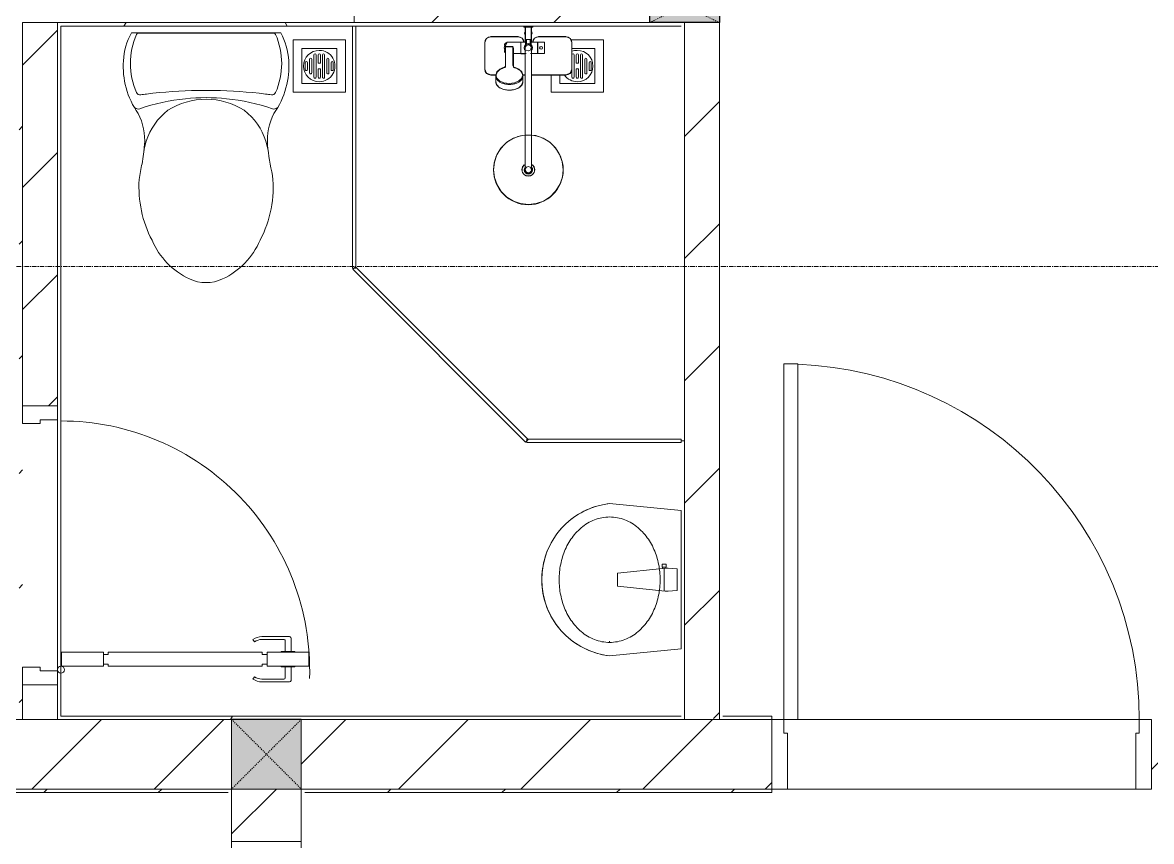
# Model space of a CAD drawing. Header units: millimetres. Extents: x 5121 to 246734, y -48180 to 129206.
# Drawn here: x 55853 to 59093, y 35387 to 37737 of the extents above; entities that cross this region are included whole.
import ezdxf

# ---------------------------------------------------------------- set-up
doc = ezdxf.new("R2010")
doc.units = ezdxf.units.MM
doc.linetypes.add('Dash', pattern=[6, 3, -3])
doc.linetypes.add('Grid Line', pattern=[22.225, 12.7, -3.175, 3.175, -3.175])
for name, color, linetype, lineweight in [('0-1', 7, 'Continuous', 5), ('A-DETL-GENF', 92, 'Continuous', 9), ('A-DETL-GENF-1', 50, 'Continuous', 9), ('A-DOOR', 31, 'Continuous', 9), ('A-DOOR-1', 253, 'Continuous', 9), ('A-DOOR-2', 50, 'Continuous', 9), ('A-DOOR-FRAM', 31, 'Continuous', 9), ('A-FLOR-1', 50, 'Continuous', 9), ('A-GLAZ-CURT-1', 253, 'Continuous', 9), ('A-GLAZ-CURT-2', 50, 'Continuous', 9), ('A-WALL', 113, 'Continuous', 9), ('A-WALL-1', 250, 'Continuous', 18), ('A-WALL-PATT-1', 9, 'Continuous', 9), ('A-WALL-PATT-2', 50, 'Continuous', 9), ('A-WALL-PATT-3', 111, 'Continuous', 9), ('M-EQPM-1', 253, 'Continuous', 9), ('P-SANR-FIXT', 6, 'Continuous', 9), ('P-SANR-FIXT-1', 253, 'Continuous', 9), ('P-SANR-FIXT-2', 221, 'Continuous', 9), ('S-COLS', 52, 'Continuous', 9), ('S-COLS-1', 7, 'Continuous', 5), ('S-COLS-2', 10, 'Continuous', 25), ('S-COLS-3', 50, 'Continuous', 9), ('S-COLS-4', 253, 'Continuous', 9), ('S-COLS-5', 52, 'Continuous', 25), ('S-COLS-6', 52, 'Dash', 9), ('S-COLS-HDLN', 52, 'Dash', 9), ('S-COLS-HDLN-1', 50, 'Dash', 9), ('S-GRID-1', 1, 'Grid Line', 9)]:
    doc.layers.add(name, color=color, linetype=linetype, lineweight=lineweight)
pattern_1 = [(45, (0, 0), (-175.3625, 175.3625), [])]
pattern_2 = [(45, (0, 0), (-164.4023, 164.4023), [])]
pattern_3 = [(0, (0, 0), (1259.84, 314.96), [103.937, -840.943, 103.937, -840.943, -5039.36]), (0, (0, 0), (1259.84, 314.96), [-1889.76, 103.937, -1785.823, 103.937, -840.943, -2204.72]), (0, (0, 0), (1259.84, 314.96), [-4724.4, 103.937, -525.983, 103.937, -1470.863]), (120, (472.44, 157.48), (-902.6834, 933.5734), [103.937, -840.943, 103.937, -5880.303]), (120, (472.44, 157.48), (-902.6834, 933.5734), [-1048.817, -840.943, 103.937, -1785.823, -3149.6]), (120, (472.44, 157.48), (-902.6834, 933.5734), [-3779.52, 103.937, -840.943, 103.937, -2100.783]), (120, (472.44, 157.48), (-902.6834, 933.5734), [-4828.337, -525.983, 103.937, -1470.863]), (240, (629.92, 787.4), (-357.1566, -1248.5334), [103.937, -840.943, 103.937, -5880.303]), (240, (629.92, 787.4), (-357.1566, -1248.5334), [-1048.817, -840.943, 103.937, -1785.823, -3149.6]), (240, (629.92, 787.4), (-357.1566, -1248.5334), [-3779.52, 103.937, -840.943, 103.937, -2100.783]), (240, (629.92, 787.4), (-357.1566, -1248.5334), [-4828.337, -525.983, 103.937, -1470.863])]

# ---------------------------------------------------------------- blocks, each defined once
blk = doc.blocks.new('TOILET - TOILET-400871-TKCS_MB TỔNG THỂ TẦNG 1')
at = {"layer": 'P-SANR-FIXT-1'}
for p, q in [((-171.7, 330.3), (-178.6, 355.5)), ((171.7, 330.3), (178.6, 355.5)), ((214.2, 19), (-214.2, 19)), ((194, 19.9), (-194, 19.9))]:
    blk.add_line(p, q, dxfattribs=at)
for centre, radius, start, end in [((45.1, 528.6), 217.6, 115.2282, 156.7784), ((0, 624.4), 111.7, 64.7718, 115.2282), ((-45.1, 528.6), 217.6, 23.2216, 64.7718), ((137.1, 461.2), 329.8, 152.3122, 185.6513), ((-137.1, 461.2), 329.8, 356.3165, 27.6878), ((-719.2, 297.5), 544.3, 4.5441, 13.9464), ((-1948.3, 805.1), 2171.2, 349.1051, 350.319), ((719.2, 297.5), 544.3, 169.7121, 175.4559), ((-343.5, 327.4), 167.3, 332.62, 4.5441), ((-0.4, 384), 179.5, 197.4036, 232.5964), ((0.4, 384), 179.5, 307.4036, 342.5964), ((343.5, 327.4), 167.3, 175.4559, 207.38), ((-4, 115.7), 233.6, 144.7853, 164.7039), ((-195, 224.1), 13.8, 71.0073, 129.3276), ((0.6, 792.1), 586.9, 251.0073, 264.1678), ((0, 416), 206.1, 237.9268, 270), ((0, 416), 206.1, 270, 302.0732), ((-0.6, 792.1), 586.9, 275.8322, 288.9927), ((195, 224.1), 13.8, 50.6724, 108.9927), ((4, 115.7), 233.6, 15.2961, 35.2147), ((-189.1, 185.5), 11.7, 82.4212, 154.5895), ((178.9, 2951.3), 2778.4, 262.4212, 262.7649), ((-14.3, 1400.4), 1215.6, 262.593, 269.6026), ((0, 786.7), 581.5, 264.1678, 275.8322), ((14.3, 1400.4), 1215.6, 270.3974, 277.407), ((-178.9, 2951.3), 2778.4, 277.2351, 277.5788), ((189.1, 185.5), 11.7, 25.4105, 97.5788), ((1.9, 114.1), 239.7, 164.7039, 183.5487), ((-9.8, 107.2), 207.3, 156.2862, 203.7138), ((0, 3462.8), 3278, 269.6026, 270.3974), ((9.8, 107.2), 207.3, 336.2862, 23.7138), ((-1.9, 114.1), 239.7, 356.4513, 15.2961), ((-46.1, 111.1), 191.6, 183.5487, 208.7191), ((46.1, 111.1), 191.6, 331.2809, 356.4513), ((-193.7, 26.4), 6.48, 203.7138, 267.6832), ((193.7, 26.4), 6.48, 272.3168, 336.2862)]:
    blk.add_arc(centre, radius, start, end, dxfattribs=at)
blk = doc.blocks.new('bonruatreo - Chậu rửa-401074-TKCS_MB TỔNG THỂ TẦNG 1')
at = {"layer": 'P-SANR-FIXT-1'}
for p, q in [((198.4, 0), (-198.4, 0)), ((165, 0), (-165, 0)), ((218.6, -205), (198.4, 0)), ((-198.4, 0), (-218.6, -205)), ((176.4, -205), (180.6, -205))]:
    blk.add_line(p, q, dxfattribs=at)
at = {"layer": 'P-SANR-FIXT-1', "flags": 128}
blk.add_lwpolyline([(218.6, -205), (217.4, -213.7), (215.9, -222.4), (214, -231), (211.8, -239.5), (209.3, -247.9), (206.4, -256.2), (203.2, -264.4), (199.6, -272.5), (195.8, -280.4), (191.6, -288.1), (187.1, -295.7), (182.3, -303.1), (177.3, -310.3), (171.9, -317.3), (166.3, -324.1), (160.4, -330.6), (154.2, -336.9), (147.8, -342.9), (141.2, -348.7), (134.3, -354.2), (127.3, -359.4), (120, -364.4), (112.5, -369), (104.9, -373.4), (97.1, -377.4), (89.1, -381.2), (81, -384.6), (72.7, -387.6), (64.4, -390.4), (55.9, -392.8), (47.3, -394.8), (38.7, -396.6), (30, -397.9), (21.3, -399), (12.5, -399.6), (3.7, -400), (-5.1, -399.9), (-13.9, -399.6), (-22.6, -398.8), (-31.4, -397.8), (-40.1, -396.3), (-48.7, -394.5), (-57.2, -392.4), (-65.7, -390), (-74, -387.2), (-82.2, -384.1), (-90.3, -380.6), (-98.3, -376.8), (-106.1, -372.7), (-113.7, -368.3), (-121.1, -363.6), (-128.4, -358.7), (-135.4, -353.4), (-142.2, -347.8), (-148.8, -342), (-155.2, -335.9), (-161.3, -329.6), (-167.2, -323), (-172.8, -316.2), (-178.1, -309.2), (-183.1, -302), (-187.8, -294.6), (-192.2, -287), (-196.4, -279.2), (-200.2, -271.3), (-203.7, -263.2), (-206.8, -255), (-209.7, -246.6), (-212.2, -238.2), (-214.3, -229.7), (-216.1, -221.1), (-217.6, -212.4), (-218.6, -205)], dxfattribs=at)
at = {"layer": 'P-SANR-FIXT-1'}
blk.add_arc((0, -180), 220, 186.525, 353.475, dxfattribs=at)
for points in [[(-180, -205), (-180, -197.6), (-178.6, -182.7), (-172.4, -161.2), (-162.5, -141.1), (-149.4, -123), (-133.8, -107), (-116.1, -93.4), (-96.9, -82.1), (-76.5, -73.2), (-55.2, -66.5), (-33.3, -62.1), (-11.2, -59.9), (11.1, -59.9), (33.3, -62.1), (55.2, -66.5), (76.5, -73.2), (96.9, -82.1), (116.1, -93.4), (133.8, -107.1), (149.5, -123), (162.5, -141.2), (172.4, -161.2), (178.6, -182.7), (180, -197.6), (180, -205)], [(180, -205), (180, -212.4), (178.6, -227.3), (172.4, -248.8), (162.5, -268.8), (149.5, -287), (133.8, -302.9), (116.1, -316.6), (96.9, -327.9), (76.5, -336.8), (55.2, -343.5), (33.3, -347.9), (11.1, -350.1), (-11.2, -350.1), (-33.3, -347.9), (-55.2, -343.5), (-76.5, -336.8), (-96.9, -327.9), (-116.1, -316.6), (-133.8, -303), (-149.4, -287), (-162.5, -268.9), (-172.4, -248.8), (-178.6, -227.3), (-180, -212.4), (-180, -205)]]:
    blk.add_open_spline(points, degree=3, dxfattribs=at)
at = {"layer": 'P-SANR-FIXT-2'}
for p, q in [((-33, -37.3), (-31.4, -12.2)), ((-30.2, -11), (30.2, -11)), ((31.4, -12.2), (33, -37.3)), ((-44.7, -42.8), (-35.6, -42.8)), ((-44.7, -54.2), (-44.7, -42.8)), ((-35.6, -54.2), (-44.7, -54.2)), ((-35.6, -42.8), (-35.6, -44.2)), ((-35.6, -44.2), (-33.1, -44.2)), ((-35.6, -44.2), (-35.6, -52.9)), ((-35.6, -52.9), (-35.6, -54.2)), ((-32.2, -52.9), (-35.6, -52.9)), ((-32.2, -52.9), (-33.1, -44.2)), ((32.7, -48.5), (-32.7, -48.5)), ((-18.5, -182.5), (-32.2, -52.9)), ((33, -45.4), (18.5, -182.5)), ((18.5, -182.5), (-18.5, -182.5))]:
    blk.add_line(p, q, dxfattribs=at)
for centre, radius, start, end in [((-30.1, -12.3), 1.3, 91.2278, 176.4003), ((30.1, -12.3), 1.3, 3.5997, 88.7722), ((5.5, -41.4), 38.7, 173.966, 184.1457), ((-5.5, -41.4), 38.7, 353.966, 6.034)]:
    blk.add_arc(centre, radius, start, end, dxfattribs=at)
blk = doc.blocks.new('93925000_0001 - 93925000_top_dwg_93925000_T-348115-TKCS_MB TỔNG THỂ TẦNG 1')
at = {"layer": 'P-SANR-FIXT'}
for p, q in [((-29.3, -30.4), (-108, -30.4)), ((29.3, -30.4), (108, -30.4)), ((-125, -47.4), (-125, -123.4)), ((-46.3, -78.4), (-46.3, -46.7)), ((-27.2, -47.1), (-26.1, -47.1)), ((-9, -412.5), (-9, -62.5)), ((9, -62.5), (9, -412.5)), ((21.5, -45.9), (60.6, -46.7)), ((43, -64.7), (43, -117.7)), ((65.8, -117.7), (65.8, -64.7)), ((125, -47.4), (125, -123.4)), ((-27.2, -77.9), (-26.1, -77.9)), ((43, -78.7), (21.5, -79.2)), ((42.7, -117.9), (42.7, -117.9)), ((43.2, -117.6), (43.2, -117.5)), ((65.6, -117.5), (65.6, -117.6)), ((66.1, -117.9), (66.1, -117.9)), ((-108, -140.4), (-9, -140.4)), ((9, -140.4), (16.1, -140.4)), ((15.4, -159.1), (15.8, -143.3)), ((108, -140.4), (92.7, -140.4)), ((93, -143.3), (93.4, -159.1))]:
    blk.add_line(p, q, dxfattribs=at)
at = {"layer": 'P-SANR-FIXT', "flags": 128}
for points in [[(-45.8, -46.1), (-27.2, -46.1), (-27.2, -78.9), (-45.8, -78.9)], [(-26.1, -46), (-26.1, -78.9), (-9, -79)], [(21.5, -47.4), (21.5, -79.1), (9, -79)]]:
    blk.add_lwpolyline(points, dxfattribs=at)
at = {"layer": 'P-SANR-FIXT'}
for centre, radius in [((-36.5, -62.5), 3.95), ((0, -412.5), 100)]:
    blk.add_circle(centre, radius, dxfattribs=at)
for centre, radius, start, end in [((-108, -47.4), 17, 90, 180), ((-29.3, -47.4), 17, 4.7626, 90), ((29.3, -47.4), 17, 90, 175.2374), ((108, -47.4), 17, 360, 90), ((-45.8, -46.6), 0.5, 90, 180), ((0, -62.5), 12, 318.5904, 221.4096), ((0, -62.5), 9, 90, 180.0008), ((0, -62.5), 9, 360, 90), ((45.7, -61.8), 2.59, 155.1929, 175.7071), ((45.9, -61.8), 2.75, 130.8294, 155.1929), ((46.1, -62.1), 3.08, 110.5459, 130.8294), ((54.4, -334.8), 275.9, 88.2683, 91.7343), ((59.7, -57.1), 10.5, 38.6491, 85.492), ((-11.1, -67.1), 76.9, 1.7693, 4.1075), ((-45.8, -78.4), 0.5, 180, 270), ((65.2, -72.4), 3.46, 323.2522, 79.3541), ((-108, -123.4), 17, 180, 270), ((43.6, -149.4), 29.5, 134.7867, 139.9744), ((46.2, -152), 33.2, 130.0223, 134.7808), ((47.7, -153.8), 35.5, 125.4414, 130.0144), ((49.9, -156.8), 39.2, 121.1773, 125.4365), ((50.6, -157.9), 40.5, 119.697, 121.1761), ((51, -158.7), 41.5, 117.0276, 119.7085), ((52.2, -161.1), 44.1, 113.3199, 117.0258), ((51.7, -159.9), 42.8, 109.7779, 113.2977), ((52.5, -162.2), 45.2, 106.1472, 109.7766), ((53.2, -164.5), 47.7, 103.9355, 106.1665), ((39.1, -108.2), 10.4, 284.3956, 285.5116), ((40.8, -114.2), 4.19, 285.5116, 289.9665), ((40.2, -112.5), 6, 289.9665, 292.7061), ((41.4, -115.3), 2.96, 292.7061, 296.5405), ((41.3, -115.1), 3.16, 296.9591, 300.8286), ((41.8, -115.8), 2.26, 300.8286, 305.287), ((42.1, -116.4), 1.64, 305.287, 309.9326), ((42.6, -116.9), 0.906, 309.9326, 315.24), ((66.5, -116.6), 1.39, 229.6335, 235.1234), ((66.3, -116.8), 1.08, 225.1702, 229.6335), ((67.3, -115.4), 2.79, 235.1234, 238.7439), ((67.2, -115.6), 2.6, 238.7439, 243.4573), ((67.8, -114.4), 3.89, 243.9189, 246.8313), ((68.1, -113.8), 4.52, 246.843, 250.4792), ((68.3, -113.2), 5.24, 250.478, 254.0406), ((68.5, -112.7), 5.75, 254.0357, 256.0561), ((55.4, -165.2), 48.4, 73.8659, 76.0481), ((56.2, -162.4), 45.5, 70.241, 73.86), ((57.4, -159.2), 42.1, 66.6693, 70.2637), ((56.5, -161.3), 44.3, 62.9815, 66.6728), ((58, -158.4), 41.1, 60.2783, 62.9855), ((57.7, -158.9), 41.7, 58.8444, 60.2824), ((59.2, -156.4), 38.7, 54.5377, 58.8482), ((60.9, -154), 35.8, 50.0034, 54.5405), ((62.8, -151.7), 32.8, 45.1921, 50.0042), ((65, -149.6), 29.8, 40.0487, 45.1896), ((87.6, -128.4), 1.5, 180, 187.5386), ((108, -123.4), 17, 270, 360), ((32.7, -159), 17.3, 181.3198, 222.2619), ((32.6, -143.6), 16.9, 172.414, 179.1297), ((33.7, -143.7), 17.9, 164.9525, 172.4168), ((35.2, -144.2), 19.5, 157.9614, 164.9563), ((37.1, -144.9), 21.6, 151.4775, 157.9654), ((39.3, -146.1), 24, 145.4892, 151.4815), ((41.5, -147.6), 26.8, 139.9517, 145.4927), ((87.6, -128.4), 1.5, 258.6057, 270), ((67.2, -147.7), 26.8, 34.5125, 40.0422), ((76, -159), 17.4, 317.3098, 358.6393), ((69.4, -146.2), 24.2, 28.5363, 34.4919), ((73.8, -143.9), 19.2, 21.6374, 28.9183), ((71.2, -145), 22.1, 15.4436, 21.6374), ((76.8, -143.4), 16.2, 7.1859, 15.4436), ((73.9, -143.8), 19.1, 1.2699, 7.1859), ((54.2, -123), 60.6, 259.1395, 270.1494), ((54.2, -119.5), 64.1, 270.1494, 280.3637), ((0, -412.5), 18, 120.2491, 59.7509), ((0, -412.5), 12.2, 137.7946, 42.2054), ((0, -412.5), 9, 180, 0)]:
    blk.add_arc(centre, radius, start, end, dxfattribs=at)
for points, degree in [([(-12.9, 0), (-12.9, -1.5), (-12.9, -3)], 2), ([(12.9, 0), (0, 0), (-12.8, 0)], 2), ([(12.8, 0), (12.9, 0), (12.9, 0)], 2), ([(12.9, 0), (12.9, -1.5), (12.9, -3)], 2), ([(-12.9, -3), (0, -3), (12.8, -3)], 2), ([(-12.8, -3), (-12.9, -3), (-12.9, -3)], 2), ([(-8.5, -3.8), (-8.5, -20.9), (-8.5, -38)], 2), ([(8.5, -3.8), (8.5, -20.9), (8.5, -38)], 2), ([(-5, -46), (-15.5, -46), (-26.1, -46)], 2), ([(-8.5, -38), (0, -38), (8.5, -38)], 2), ([(-5, -38), (-5, -44.8), (-5, -51.6)], 2), ([(5, -38), (5, -44.8), (5, -51.6)], 2), ([(5, -46), (13.3, -46), (21.5, -46)], 2), ([(43.2, -61.6), (43.1, -62.2), (43.3, -62.8), (43, -63.5), (43, -64.1), (43, -64.7)], 5), ([(46.1, -59), (45.8, -59), (45.6, -59), (45.4, -59.1), (45.2, -59.1), (45, -59.2)], 5), ([(65.6, -61.6), (65.6, -60.8), (65.5, -60), (64.3, -59), (63.5, -59), (62.7, -59)], 5), ([(42.8, -182.5), (33, -180.6), (24.7, -176.4), (19.9, -170.7)], 3), ([(88.8, -170.8), (83.9, -176.5), (75.6, -180.7), (65.8, -182.5)], 3)]:
    blk.add_open_spline(points, degree=degree, dxfattribs=at)
for points, weights in [([(-9.3, -3), (-8.5, -3), (-8.5, -3.8)], [1, 0.707106775639, 1]), ([(9.3, -3), (8.5, -3), (8.5, -3.8)], [1, 0.707106765177, 1]), ([(21.5, -45.9), (21.5, -45.7), (21.5, -47.4)], [0.874147445041, 0.908470869121, 1]), ([(67.9, -74.4), (66.9, -75.7), (65.8, -76.4)], [1, 0.991614392871, 1]), ([(54.4, -167.3), (15.8, -167.3), (15.8, -143.6)], [1, 0.707106781187, 1]), ([(93, -143.6), (93, -167.3), (54.4, -167.3)], [1, 0.707106781187, 1])]:
    blk.add_rational_spline(points, weights, degree=2, dxfattribs=at)
blk.add_open_spline([(68, -50.6), (68.4, -51.1), (68.6, -51.7), (68.7, -53.5), (68.2, -54.7), (66.1, -57), (64.6, -58.1), (62.7, -59)], degree=3, knots=[0.3623591, 0.3623591, 0.3623591, 0.3623591, 0.4991435, 0.4991435, 0.7494159, 0.7494159, 0.9564651, 0.9564651, 0.9564651, 0.9564651], dxfattribs=at)
blk = doc.blocks.new('93925000_0001 - 93925000_top_dwg-348114-TKCS_MB TỔNG THỂ TẦNG 1')
blk.add_blockref('93925000_0001 - 93925000_top_dwg_93925000_T-348115-TKCS_MB TỔNG THỂ TẦNG 1', (0, 0))
blk = doc.blocks.new('93925000_0001 - 93925000_3D_low_dwg-V48-TKCS_MB TỔNG THỂ TẦNG 1')
at = {"layer": 'P-SANR-FIXT'}
for p, q in [((-13, 0.4), (-12.1, 0.4)), ((-13, 0.4), (-11.6, 0.4)), ((-13, 0.4), (-12.1, 0.4)), ((-13, 0.4), (-11.6, 0.4)), ((-13, -2.4), (-13, 0.4)), ((-13, -2.4), (-13, 0.4)), ((-12.1, 0.4), (-9.1, 0.4)), ((-12.1, 0.4), (-9.1, 0.4)), ((-8, 0.4), (-11.6, 0.4)), ((-8, 0.4), (-11.6, 0.4)), ((-9.1, 0.4), (-5, 0.4)), ((-9.1, 0.4), (-5, 0.4)), ((-2.7, 0.4), (-8, 0.4)), ((-2.7, 0.4), (-8, 0.4)), ((-5, 0.4), (0, 0.4)), ((-5, 0.4), (0, 0.4)), ((2.9, 0.4), (-2.7, 0.4)), ((2.9, 0.4), (-2.7, 0.4)), ((0, 0.4), (5.1, 0.4)), ((0, 0.4), (5.1, 0.4)), ((8.2, 0.4), (2.9, 0.4)), ((8.2, 0.4), (2.9, 0.4)), ((5.1, 0.4), (9, 0.4)), ((5.1, 0.4), (9, 0.4)), ((11.6, 0.4), (8.2, 0.4)), ((11.6, 0.4), (8.2, 0.4)), ((9, 0.4), (12, 0.4)), ((9, 0.4), (12, 0.4)), ((13, 0.4), (11.6, 0.4)), ((13, 0.4), (11.6, 0.4)), ((12, 0.4), (13, 0.4)), ((12, 0.4), (13, 0.4)), ((13, -2.4), (13, 0.4)), ((13, -2.4), (13, 0.4)), ((-120, -35), (-108, -30)), ((-108, -30), (-120, -35)), ((-108, -30), (-29.2, -30)), ((-29.2, -30), (-108, -30)), ((-29.2, -30), (-17.2, -35)), ((-17.2, -35), (-29.2, -30)), ((-12.1, -2.4), (-13, -2.4)), ((-13, -2.4), (-11.6, -2.4)), ((-12.1, -2.4), (-13, -2.4)), ((-13, -2.4), (-11.6, -2.4)), ((-9.1, -2.4), (-12.1, -2.4)), ((-9.1, -2.4), (-12.1, -2.4)), ((-11.1, -20.1), (-8.9, -14.6)), ((-8.9, -25.2), (-11.1, -20.1)), ((-5, -2.4), (-9.1, -2.4)), ((-8.9, -45.6), (-8.9, -2.4)), ((-6.1, -2.4), (-8.5, -2.4)), ((-8.5, -53.6), (-8.5, -2.4)), ((-0.3, -2.4), (-6.1, -2.4)), ((0, -2.4), (-5, -2.4)), ((-0.3, -2.4), (6.1, -2.4)), ((5.1, -2.4), (0, -2.4)), ((5.1, -2.4), (9, -2.4)), ((6.1, -2.4), (8.5, -2.4)), ((11.6, -2.4), (8.2, -2.4)), ((11.6, -2.4), (8.2, -2.4)), ((8.5, -2.4), (8.5, -53.6)), ((8.9, -2.4), (8.9, -45.6)), ((11.1, -20.1), (8.9, -15)), ((8.9, -25.6), (11.1, -20.1)), ((9, -2.4), (12, -2.4)), ((9, -2.4), (12, -2.4)), ((13, -2.4), (11.6, -2.4)), ((13, -2.4), (11.6, -2.4)), ((12, -2.4), (13, -2.4)), ((12, -2.4), (13, -2.4)), ((17.2, -35), (29.2, -30)), ((17.2, -35), (29.2, -30)), ((29.2, -30), (108, -30)), ((108, -30), (29.2, -30)), ((108, -30), (120, -35)), ((120, -35), (108, -30)), ((-125, -47), (-120, -35)), ((-120, -35), (-125, -47)), ((-125, -123), (-125, -47)), ((-125, -47), (-125, -123)), ((-46.3, -45.7), (-27.2, -45.6)), ((-46.3, -46.9), (-46.3, -45.7)), ((-46.3, -45.7), (-46.3, -46.9)), ((-46.3, -50.5), (-46.3, -46.9)), ((-46.3, -50.5), (-46.3, -56.1)), ((-46.3, -56.1), (-46.3, -62.1)), ((-46.3, -68.1), (-46.3, -62.1)), ((-40.5, -62.1), (-39.4, -59.4)), ((-40.5, -62.1), (-39.3, -64.9)), ((-36.6, -58.1), (-39.4, -59.4)), ((-36.6, -58.1), (-33.6, -59.3)), ((-33.6, -59.3), (-32.5, -62.1)), ((-33.6, -64.8), (-32.5, -62.1)), ((-27.2, -46.8), (-27.2, -45.6)), ((-27.2, -45.6), (-27.2, -46.8)), ((-27.2, -46.8), (-27.2, -50.4)), ((-27.2, -56), (-27.2, -50.4)), ((-27.2, -62.1), (-27.2, -56)), ((-27.2, -68.2), (-27.2, -62.1)), ((-26.1, -46.8), (-26.1, -45.6)), ((-8.5, -45.6), (-26.1, -45.6)), ((-26.1, -46.8), (-26.1, -50.4)), ((-26.1, -56), (-26.1, -50.4)), ((-26.1, -62.1), (-26.1, -56)), ((-26.1, -68.2), (-26.1, -62.1)), ((-17.2, -35), (-12.8, -45.6)), ((-12.8, -45.6), (-17.2, -35)), ((-11.1, -57.5), (-12, -62.1)), ((-11.2, -57.7), (-12, -62.1)), ((-12, -62.1), (-11.2, -66.5)), ((-12, -62.1), (-11.2, -66.5)), ((-8.5, -53.6), (-11.2, -57.7)), ((-8.5, -53.6), (-11.2, -57.7)), ((-11.1, -57.5), (-11.2, -57.7)), ((-5.4, -54.9), (-9, -62.1)), ((-9, -62.1), (-6.3, -67.4)), ((-9, -62.1), (-9, -66.3)), ((-4.4, -50.9), (-8.5, -53.6)), ((-4.4, -50.9), (-8.5, -53.6)), ((0, -53.1), (-5.4, -54.9)), ((-4.6, -51), (-4.4, -50.9)), ((0, -50.1), (-4.4, -50.9)), ((-1.6, -53.8), (0, -53.1)), ((4.4, -50.9), (0, -50.1)), ((5.1, -55.1), (0, -53.1)), ((4.4, -50.9), (4.6, -51)), ((4.4, -50.9), (8.5, -53.6)), ((4.4, -50.9), (8.5, -53.6)), ((9, -62.1), (6.4, -55.7)), ((21.5, -45.6), (8.5, -45.6)), ((11.1, -57.5), (8.5, -53.6)), ((11.2, -57.7), (8.5, -53.6)), ((11.2, -57.7), (8.5, -53.6)), ((9, -62.1), (9, -66.5)), ((11.1, -57.5), (11.2, -57.7)), ((11.1, -66.7), (12, -62.1)), ((12, -62.1), (11.2, -57.7)), ((12, -62.1), (11.2, -57.7)), ((11.2, -66.5), (12, -62.1)), ((17.2, -35), (12.8, -45.6)), ((12.8, -45.6), (17.2, -35)), ((21.5, -45.6), (60.6, -46.1)), ((21.5, -46.8), (21.5, -45.6)), ((21.5, -46.8), (21.5, -50.4)), ((21.5, -56), (21.5, -50.4)), ((21.5, -62.1), (21.5, -56)), ((21.5, -68.2), (21.5, -62.1)), ((43.3, -68.3), (43.8, -62.2)), ((44.3, -58.6), (44.2, -112.9)), ((65.4, -58.6), (44.3, -58.6)), ((60.6, -46.1), (66.7, -50.3)), ((65.3, -56), (62.2, -49.2)), ((66.3, -68.3), (65.3, -56)), ((65.4, -58.6), (65.4, -112.9)), ((66.7, -50.3), (69.5, -62.1)), ((66.7, -73.9), (69.5, -62.1)), ((120, -35), (125, -47)), ((125, -47), (120, -35)), ((125, -47), (125, -123)), ((125, -123), (125, -47)), ((-46.3, -73.7), (-46.3, -68.1)), ((-46.3, -77.3), (-46.3, -73.7)), ((-46.3, -78.5), (-46.3, -77.3)), ((-46.3, -78.5), (-46.3, -77.3)), ((-46.3, -78.5), (-27.2, -78.6)), ((-36.5, -66.1), (-39.3, -64.9)), ((-33.6, -64.8), (-36.5, -66.1)), ((-27.2, -73.8), (-27.2, -68.2)), ((-27.2, -77.4), (-27.2, -73.8)), ((-27.2, -77.4), (-27.2, -78.6)), ((-27.2, -78.6), (-27.2, -77.4)), ((-26.1, -73.8), (-26.1, -68.2)), ((-26.1, -77.4), (-26.1, -73.8)), ((-26.1, -78.6), (-26.1, -77.4)), ((-26.1, -78.6), (-6.3, -78.6)), ((-11.1, -66.7), (-11.2, -66.5)), ((-11.2, -66.5), (-8.5, -70.6)), ((-11.1, -66.7), (-8.5, -70.6)), ((-9, -79.5), (-9, -66.3)), ((-9, -79.5), (-9, -94.5)), ((-9, -94.5), (-9, -122.1)), ((-8.5, -70.6), (-8.5, -70.6)), ((-8.5, -70.6), (-7.4, -71.3)), ((-8.5, -70.6), (-7.4, -71.3)), ((-5.4, -69.3), (-1.6, -70.5)), ((6.4, -68.5), (0, -71.1)), ((6.3, -78.6), (21.5, -78.6)), ((7.4, -71.3), (8.5, -70.6)), ((7.5, -71.3), (8.5, -70.6)), ((8.5, -70.6), (11.2, -66.5)), ((8.5, -70.6), (11.2, -66.5)), ((8.5, -70.6), (11.1, -66.7)), ((8.5, -70.6), (8.5, -70.6)), ((9, -79.6), (9, -66.5)), ((9, -79.6), (9, -94.6)), ((9, -94.6), (9, -122.1)), ((11.1, -66.7), (11.2, -66.5)), ((21.5, -73.8), (21.5, -68.2)), ((21.5, -77.4), (21.5, -73.8)), ((21.5, -78.6), (21.5, -77.4)), ((21.5, -78.6), (44.3, -78.3)), ((-120, -135), (-125, -123)), ((-125, -123), (-120, -135)), ((-9, -122.1), (-9, -352.1)), ((9, -352.1), (9, -122.1)), ((27.2, -123.6), (19, -131.1)), ((42.7, -116.4), (27.2, -123.6)), ((44.2, -112.9), (42.7, -116.4)), ((65.4, -112.9), (67, -116.4)), ((67, -116.4), (82.2, -123.4)), ((82.2, -123.4), (90.4, -130.7)), ((125, -123), (120, -135)), ((120, -135), (125, -123)), ((-108, -140), (-120, -135)), ((-120, -135), (-108, -140)), ((-8.8, -140), (-108, -140)), ((-108, -140), (-8.8, -140)), ((16.1, -140), (8.8, -140)), ((8.8, -140), (16.1, -140)), ((16, -140.4), (19, -131.1)), ((16, -140.4), (16, -160.1)), ((19.3, -150.1), (16, -140.4)), ((16, -160.1), (18.8, -169)), ((19.3, -169.7), (16, -160.1)), ((27.5, -157.3), (19.3, -150.1)), ((27.5, -157.3), (39.8, -162.4)), ((70.6, -162.2), (82.5, -157.2)), ((90.7, -149.6), (82.5, -157.2)), ((90.4, -130.7), (93.7, -140.4)), ((90.7, -149.6), (93.7, -140.4)), ((93.7, -160.1), (90.7, -169.3)), ((108, -140), (93.6, -140)), ((93.6, -140), (108, -140)), ((93.7, -140.4), (93.7, -160.1)), ((108, -140), (120, -135)), ((108, -140), (120, -135)), ((25.5, -175.3), (19.3, -169.7)), ((39.8, -182), (27.5, -177)), ((39.6, -182), (54.8, -183.9)), ((39.8, -162.4), (54.8, -164.2)), ((39.8, -182), (54.8, -183.9)), ((70.6, -162.2), (54.8, -164.2)), ((54.8, -183.9), (70.6, -181.9)), ((54.8, -183.9), (69.3, -182.2)), ((82.5, -176.8), (70.6, -181.9)), ((90.7, -169.3), (82.5, -176.8)), ((-42.5, -321.4), (-61.8, -333.3)), ((-21.4, -314.2), (-42.5, -321.4)), ((-9, -312.8), (-21.4, -314.2)), ((22.5, -314.4), (9, -312.9)), ((43, -321.6), (22.5, -314.4)), ((61.9, -333.3), (43, -321.6)), ((-77.7, -348.9), (-89.8, -367.9)), ((-61.8, -333.3), (-77.7, -348.9)), ((-9, -374.4), (-9, -352.1)), ((9, -374.3), (9, -352.1)), ((78.8, -350.3), (61.9, -333.3)), ((90.5, -369.3), (78.8, -350.3)), ((-89.8, -367.9), (-97.3, -388.9)), ((-9, -394.7), (-9, -374.4)), ((9, -394.5), (9, -374.3)), ((97.6, -390.1), (90.5, -369.3)), ((-97.3, -388.9), (-100, -411.9)), ((-100, -411.9), (-97.6, -433.8)), ((-16.7, -404), (-18.5, -411.9)), ((-18.5, -411.9), (-18.5, -411.9)), ((-18.5, -411.9), (-16.5, -420.1)), ((-11.8, -397.7), (-16.7, -404)), ((-16.5, -420.1), (-11.3, -426.5)), ((-12, -411.9), (-8.7, -403.6)), ((-8.3, -420.6), (-12, -411.9)), ((-9, -394.7), (-9, -407.6)), ((-5.4, -404.7), (-9, -411.9)), ((-9, -407.6), (-9, -411.9)), ((-9, -411.9), (-9, -411.9)), ((0, -423.9), (-8.3, -420.6)), ((-5.4, -404.7), (-6.3, -405.5)), ((-5.4, -419.1), (-6.2, -418.4)), ((-5.4, -404.7), (0, -402.9)), ((0, -420.9), (-5.4, -419.1)), ((0, -420.9), (-5.4, -419.1)), ((5.4, -404.7), (0, -402.9)), ((5.4, -419.1), (0, -420.9)), ((5.4, -419.1), (0, -420.9)), ((8.7, -420.2), (0, -423.9)), ((9, -411.9), (5.4, -404.7)), ((5.4, -404.7), (6.2, -405.4)), ((5.4, -419.1), (9, -411.6)), ((5.4, -419.1), (9, -411.9)), ((6.2, -418.4), (5.4, -419.1)), ((12, -411.9), (8.3, -403.2)), ((8.7, -420.2), (12, -411.9)), ((9, -394.5), (9, -407.4)), ((9, -411.9), (9, -407.4)), ((9, -411.6), (9, -411.9)), ((11.7, -397.6), (16.7, -403.7)), ((11.7, -397.6), (16.7, -403.7)), ((16.5, -420.1), (11.7, -426.2)), ((18.5, -411.9), (16.5, -420.1)), ((16.7, -403.7), (18.5, -411.9)), ((16.7, -403.7), (18.5, -411.9)), ((18.5, -411.9), (18.5, -411.9)), ((100, -411.9), (97.5, -433.9)), ((100, -411.9), (97.6, -390.1)), ((-97.6, -433.8), (-90.5, -454.4)), ((-11.3, -426.5), (-3.9, -429.9)), ((-11.3, -426.5), (-3.9, -430)), ((-3.9, -429.9), (4.1, -429.9)), ((-3.9, -430), (4.1, -429.9)), ((4.1, -429.9), (11.7, -426.2)), ((89.8, -455.8), (97.5, -433.9)), ((-90.5, -454.4), (-78.4, -473.9)), ((-78.4, -473.9), (-62.2, -490.2)), ((61.9, -490.4), (78, -474.5)), ((78, -474.5), (89.8, -455.8)), ((-62.2, -490.2), (-43.5, -501.9)), ((-43.5, -501.9), (-22.2, -509.4)), ((-22.2, -509.4), (-0.1, -511.9)), ((-0.1, -511.9), (22.1, -509.4)), ((22.1, -509.4), (42.9, -502.2)), ((42.9, -502.2), (61.9, -490.4))]:
    blk.add_line(p, q, dxfattribs=at)
blk = doc.blocks.new('93925000_0001 - FMM 93925000-V54-TKCS_MB TỔNG THỂ TẦNG 1')
at = {"extrusion": (0, 0, -1), "zscale": -1, "rotation": 180}
for name in ['93925000_0001 - 93925000_top_dwg-348114-TKCS_MB TỔNG THỂ TẦNG 1', '93925000_0001 - 93925000_3D_low_dwg-V48-TKCS_MB TỔNG THỂ TẦNG 1']:
    blk.add_blockref(name, (0, 0), dxfattribs=at)
blk = doc.blocks.new('THU NUOC - THU NUOC-V69-TKCS_MB TỔNG THỂ TẦNG 1')
at = {"layer": 'M-EQPM-1'}
for p, q in [((-66.3, -70.6), (-66.3, 79.4)), ((-66.3, 79.4), (-16.7, 79.4)), ((-16.7, 54.4), (-41.3, 54.4)), ((-41.3, 54.4), (-41.3, -45.6)), ((-23.3, 19.6), (40.9, 19.6)), ((40.9, 13.6), (-23.3, 13.6)), ((-23.3, 7.2), (0.7, 7.2)), ((0.7, 1.2), (-23.3, 1.2)), ((0.7, 7.2), (0.7, 1.2)), ((16.7, 1.2), (16.7, 7.2)), ((16.7, 7.2), (40.9, 7.2)), ((40.9, 1.2), (16.7, 1.2)), ((58.7, -45.6), (58.7, 19.9)), ((83.7, 22.9), (83.7, -70.6)), ((-23.3, -4.8), (40.9, -4.8)), ((40.9, -10.8), (-23.3, -10.8)), ((-11, -17.3), (28.5, -17.3)), ((28.5, -23.3), (-11, -23.3)), ((-1.1, -29.6), (18.5, -29.6)), ((-41.3, -45.6), (58.7, -45.6)), ((18.5, -35.6), (-1.1, -35.6)), ((83.7, -70.6), (-66.3, -70.6))]:
    blk.add_line(p, q, dxfattribs=at)
for centre, radius, start, end in [((8.7, 4.4), 45, 124.7193, 180), ((8.7, 4.4), 45, 124.7193, 180), ((8.7, 4.4), 45, 180, 0), ((8.7, 4.4), 45, 180, 360), ((-23.3, 16.6), 3, 90, 270), ((-23.3, 4.2), 3, 90, 270), ((40.9, 16.6), 3, 270, 90), ((40.9, 4.2), 3, 270, 90), ((8.7, 4.4), 45, 0, 19.653), ((8.7, 4.4), 45, 360, 19.653), ((-23.3, -7.8), 3, 90, 270), ((-11, -20.3), 3, 90, 270), ((-1.1, -32.6), 3, 90, 270), ((18.5, -32.6), 3, 270, 90), ((28.5, -20.3), 3, 270, 90), ((40.9, -7.8), 3, 270, 90)]:
    blk.add_arc(centre, radius, start, end, dxfattribs=at)
blk = doc.blocks.new('THU NUOC - THU NUOC-V73-TKCS_MB TỔNG THỂ TẦNG 1')
at = {"layer": 'M-EQPM-1'}
for p, q in [((-66.3, -70.6), (-66.3, 79.4)), ((-66.3, 79.4), (83.7, 79.4)), ((83.7, 79.4), (83.7, -70.6)), ((58.7, 54.4), (-41.3, 54.4)), ((-41.3, 54.4), (-41.3, -45.6)), ((-1.1, 44.5), (18.5, 44.5)), ((18.5, 38.5), (-1.1, 38.5)), ((58.7, -45.6), (58.7, 54.4)), ((-23.3, 19.6), (40.9, 19.6)), ((40.9, 13.6), (-23.3, 13.6)), ((-23.3, 7.2), (0.7, 7.2)), ((0.7, 1.2), (-23.3, 1.2)), ((-11, 32.1), (28.5, 32.1)), ((28.5, 26.1), (-11, 26.1)), ((0.7, 7.2), (0.7, 1.2)), ((16.7, 1.2), (16.7, 7.2)), ((16.7, 7.2), (40.9, 7.2)), ((40.9, 1.2), (16.7, 1.2)), ((-23.3, -4.8), (40.9, -4.8)), ((40.9, -10.8), (-23.3, -10.8)), ((-11, -17.3), (28.5, -17.3)), ((28.5, -23.3), (-11, -23.3)), ((-1.1, -29.6), (18.5, -29.6)), ((-41.3, -45.6), (58.7, -45.6)), ((18.5, -35.6), (-1.1, -35.6)), ((83.7, -70.6), (-66.3, -70.6))]:
    blk.add_line(p, q, dxfattribs=at)
for centre, radius, start, end in [((8.7, 4.4), 45, 0, 180), ((8.7, 4.4), 45, 360, 180), ((-1.1, 41.5), 3, 90, 270), ((18.5, 41.5), 3, 270, 90), ((8.7, 4.4), 45, 180, 0), ((8.7, 4.4), 45, 180, 360), ((-23.3, 16.6), 3, 90, 270), ((-23.3, 4.2), 3, 90, 270), ((-11, 29.1), 3, 90, 270), ((28.5, 29.1), 3, 270, 90), ((40.9, 16.6), 3, 270, 90), ((40.9, 4.2), 3, 270, 90), ((-23.3, -7.8), 3, 90, 270), ((-11, -20.3), 3, 90, 270), ((-1.1, -32.6), 3, 90, 270), ((18.5, -32.6), 3, 270, 90), ((28.5, -20.3), 3, 270, 90), ((40.9, -7.8), 3, 270, 90)]:
    blk.add_arc(centre, radius, start, end, dxfattribs=at)
blk = doc.blocks.new('System Panel - Glazed-920925-TKCS_MB TỔNG THỂ TẦNG 1')
at = {"layer": 'A-GLAZ-CURT-2'}
for p, q in [((221.3, 5), (-221.3, 5)), ((-221.3, 5), (-221.3, -5)), ((221.3, -5), (221.3, 5)), ((-221.3, -5), (221.3, -5))]:
    blk.add_line(p, q, dxfattribs=at)
blk = doc.blocks.new('System Panel - Glazed-580250-TKCS_MB TỔNG THỂ TẦNG 1')
at = {"layer": 'A-GLAZ-CURT-2'}
for p, q in [((350.6, 5), (-350.6, 5)), ((-350.6, 5), (-350.6, -5)), ((350.6, -5), (350.6, 5)), ((-350.6, -5), (350.6, -5))]:
    blk.add_line(p, q, dxfattribs=at)
blk = doc.blocks.new('System Panel - Glazed-703087-TKCS_MB TỔNG THỂ TẦNG 1')
at = {"layer": 'A-GLAZ-CURT-2'}
for p, q in [((346.9, 5), (-346.9, 5)), ((-346.9, 5), (-346.9, -5)), ((346.9, -5), (346.9, 5)), ((-346.9, -5), (346.9, -5))]:
    blk.add_line(p, q, dxfattribs=at)
blk = doc.blocks.new('G1_SOF - BO TRU - 100x200-V75-TKCS_MB TỔNG THỂ TẦNG 1')
at = {"layer": 'S-COLS-3'}
blk.add_hatch(color=256, dxfattribs=at).paths.add_polyline_path([(-50, 0), (-49.6, -100), (50, -100), (50, 100), (-50, 98.4), (-50, 47)])
at = {"layer": 'S-COLS-2'}
for p, q in [((-50, 100), (50, 100)), ((-50, -100), (-50, 100)), ((50, 100), (50, -100)), ((50, -100), (-50, -100))]:
    blk.add_line(p, q, dxfattribs=at)
at = {"layer": 'S-COLS-HDLN-1'}
for p, q in [((50, -100), (-50, 100)), ((-50, -100), (50, 100))]:
    blk.add_line(p, q, dxfattribs=at)
blk = doc.blocks.new('DOOR_CW_01 CANH MO-PANEL KINH - DIG_02-800x2200-CỬA NHÔM KÍNH-401063-TKCS_MB TỔNG THỂ TẦNG 1')
at = {"layer": 'A-DETL-GENF-1'}
for p, q in [((-347, -182), (-347, -62)), ((-347, -62), (-307, -62)), ((-307, -62), (-307, -182)), ((-307, -182), (-347, -182)), ((-341, -196), (-341, -182)), ((-341, -182), (-313, -182)), ((-313, -182), (-313, -196)), ((-347, -196), (-341, -196)), ((-347, -638), (-347, -196)), ((-307, -196), (-313, -196)), ((-307, -196), (-307, -638)), ((-383.9, -611.2), (-377.3, -615.8)), ((-270.1, -611.2), (-276.7, -615.8)), ((-392, -637), (-392, -716.5)), ((-384, -699.5), (-384, -637)), ((-347, -638), (-341, -638)), ((-341, -652), (-341, -638)), ((-307, -638), (-313, -638)), ((-313, -638), (-313, -652)), ((-270, -699.5), (-270, -637)), ((-262, -637), (-262, -716.5)), ((-307, -652), (-347, -652)), ((-347, -652), (-347, -772)), ((-313, -652), (-341, -652)), ((-307, -772), (-307, -652)), ((-349, -703.5), (-380, -703.5)), ((-349, -692.2), (-349, -731.8)), ((-347, -692.2), (-349, -692.2)), ((-347, -692.2), (-347, -731.8)), ((-307, -692.2), (-307, -731.8)), ((-307, -692.2), (-305, -692.2)), ((-305, -692.2), (-305, -731.8)), ((-305, -703.5), (-274, -703.5)), ((-349, -720.5), (-388, -720.5)), ((-349, -731.8), (-347, -731.8)), ((-305, -731.8), (-307, -731.8)), ((-305, -720.5), (-266, -720.5)), ((-347, -772), (-307, -772))]:
    blk.add_line(p, q, dxfattribs=at)
blk.add_circle((-357, -60), 10, dxfattribs=at)
for centre, radius, start, end in [((-357, -60), 714, 268, 0), ((-347, -637), 45, 145, 180), ((-307, -637), 45, 360, 35), ((-347, -637), 37, 145, 180), ((-307, -637), 37, 0, 35), ((-380, -699.5), 4, 180, 270), ((-274, -699.5), 4, 270, 0), ((-388, -716.5), 4, 180, 270), ((-266, -716.5), 4, 270, 0)]:
    blk.add_arc(centre, radius, start, end, dxfattribs=at)
at = {"layer": 'A-DOOR-2'}
for p, q in [((-400, -50), (-400, 50)), ((-400, 50), (-350, 50)), ((-350, 50), (-350, 0)), ((350, 0), (350, 50)), ((350, 50), (400, 50)), ((400, 50), (400, -50)), ((-360, 0), (-360, -50)), ((-350, 0), (-360, 0)), ((360, 0), (350, 0)), ((360, -50), (360, 0)), ((-360, -50), (-400, -50)), ((-357, -50), (-332, -50)), ((400, -50), (360, -50))]:
    blk.add_line(p, q, dxfattribs=at)
blk = doc.blocks.new('NCV_TKTC_TANG 1_rvt-1-TKCS_MB TỔNG THỂ TẦNG 1')
at = {"layer": 'A-WALL-PATT-1'}
h = blk.add_hatch(dxfattribs=at)
h.set_pattern_fill('FP_2', color=256, style=0, pattern_type=2)
h.set_pattern_definition(pattern_1)
h.paths.add_polyline_path([(57852.6, 35736.9), (57852.4, 37736.9), (57752.6, 37736.9), (57752.6, 35737.4), (57852.4, 35740.3)])
h.paths.add_polyline_path([(57752.6, 37836.9), (57852.6, 37837.4), (57852.4, 40136.9), (57752.6, 40136.9), (57752.6, 37837.4)])
h = blk.add_hatch(dxfattribs=at)
h.set_pattern_fill('FP_2', color=256, style=0, pattern_type=2)
h.set_pattern_definition(pattern_1)
h.paths.add_polyline_path([(56804.6, 37736.9), (57652.6, 37736.9), (57652.6, 37836.9), (56804.6, 37836.9), (56804.6, 37741)])
h = blk.add_hatch(dxfattribs=at)
h.set_pattern_fill('FP_2', color=256, style=0, pattern_type=2)
h.set_pattern_definition(pattern_1)
h.paths.add_polyline_path([(55861.3, 35737.4), (55952.6, 35737.4), (55952.6, 35836.9), (55852.6, 35836.9), (55853, 35737.4)])
h.paths.add_polyline_path([(55852.6, 36636.9), (55952.6, 36636.9), (55952.6, 37736.9), (55852.6, 37736.9), (55852.6, 36636.9)])
h = blk.add_hatch(dxfattribs=at)
h.set_pattern_fill('FP_11', color=256, style=0, pattern_type=2)
h.set_pattern_definition(pattern_3)
h.paths.add_polyline_path([(55964.6, 37726.9), (57752.6, 37726.9), (57752.6, 37736.9), (55962.6, 37736.9), (55962.6, 37726.9)])
h = blk.add_hatch(dxfattribs=at)
h.set_pattern_fill('FP_11', color=256, style=0, pattern_type=2)
h.set_pattern_definition(pattern_3)
h.paths.add_polyline_path([(57752.4, 35737.4), (57752.6, 35737.4), (57752.6, 35746.9), (55962.6, 35746.9), (55962.6, 35737.4), (57752.3, 35737.4)])
at = {"layer": 'A-WALL-PATT-2'}
h = blk.add_hatch(dxfattribs=at)
h.set_pattern_fill('FP_10', color=256, style=0, pattern_type=2)
h.set_pattern_definition(pattern_2)
h.paths.add_polyline_path([(55842.6, 35737.4), (55852.6, 35737.4), (55852.6, 40136.9), (55842.6, 40133.8), (55842.6, 35746.9)])
h = blk.add_hatch(dxfattribs=at)
h.set_pattern_fill('FP_10', color=256, style=0, pattern_type=2)
h.set_pattern_definition(pattern_2)
h.paths.add_polyline_path([(60752.6, 35737.4), (60852.6, 35737.4), (60852.3, 35746.9), (59092.6, 35746.9), (59092.6, 35737.4), (60258.2, 35737.4)])
h.paths.add_polyline_path([(57988.6, 35737.4), (58002.6, 35737.4), (58002.6, 35746.9), (57852.6, 35746.9), (57853, 35737.4)])
at = {"layer": 'A-FLOR-1'}
for p, q in [((57752.6, 36536.9), (57742.6, 36536.9)), ((58037.6, 35736.9), (59057.6, 35736.9)), ((59057.6, 35736.9), (58037.6, 35736.9)), ((58002.6, 35536.9), (59092.6, 35536.9))]:
    blk.add_line(p, q, dxfattribs=at)
at = {"layer": 'A-WALL-1'}
for p, q in [((56804.6, 37836.9), (56804.6, 37736.9)), ((55952.6, 37736.9), (55852.6, 37736.9)), ((55852.6, 37736.9), (55852.6, 36636.9)), ((55952.6, 36636.9), (55952.6, 37736.9)), ((55962.6, 37736.9), (55952.6, 37736.9)), ((55952.6, 37736.9), (55952.6, 36636.9)), ((57652.6, 37736.9), (55962.6, 37736.9)), ((55962.6, 35746.9), (55962.6, 37726.9)), ((55962.6, 37726.9), (57742.6, 37726.9)), ((56804.6, 37736.9), (57652.6, 37736.9)), ((57752.6, 37736.9), (57752.6, 35736.9)), ((57752.6, 37726.9), (57752.6, 37736.9)), ((57852.6, 35736.9), (57852.6, 37736.9)), ((55952.6, 36596.9), (55952.6, 35876.9)), ((55852.6, 35836.9), (55852.6, 35736.9)), ((55952.6, 35736.9), (55952.6, 35836.9)), ((55952.6, 35836.9), (55952.6, 35736.9)), ((57742.6, 35746.9), (55962.6, 35746.9)), ((57752.6, 35736.9), (57752.6, 35746.9)), ((57852.6, 35746.9), (57852.6, 35736.9)), ((58002.6, 35746.9), (57862.6, 35746.9)), ((58002.6, 35737.4), (58002.6, 35746.9)), ((55852.6, 35736.9), (55952.6, 35736.9)), ((55952.6, 35736.9), (55962.6, 35736.9)), ((55962.6, 35736.9), (57752.6, 35736.9)), ((57752.6, 35736.9), (57852.6, 35736.9)), ((57852.6, 35736.9), (58002.6, 35736.9))]:
    blk.add_line(p, q, dxfattribs=at)
at = {"layer": 'A-DOOR-1', "rotation": 90.00000000000078}
blk.add_blockref('DOOR_CW_01 CANH MO-PANEL KINH - DIG_02-800x2200-CỬA NHÔM KÍNH-401063-TKCS_MB TỔNG THỂ TẦNG 1', (55902.6, 36236.9), dxfattribs=at)
at = {"layer": 'A-GLAZ-CURT-1'}
for name, p, rotation in [('System Panel - Glazed-703087-TKCS_MB TỔNG THỂ TẦNG 1', (56804.2, 37379.6), 90.00000000000072), ('System Panel - Glazed-580250-TKCS_MB TỔNG THỂ TẦNG 1', (57052.1, 36784.8), 135.0000000000001), ('System Panel - Glazed-920925-TKCS_MB TỔNG THỂ TẦNG 1', (57521.3, 36536.9), 180)]:
    blk.add_blockref(name, p, dxfattribs=dict(at, rotation=rotation))
at = {"layer": 'M-EQPM-1'}
for name, p, rotation in [('THU NUOC - THU NUOC-V73-TKCS_MB TỔNG THỂ TẦNG 1', (56708.6, 37603.6), 90.00000000000045), ('THU NUOC - THU NUOC-V69-TKCS_MB TỔNG THỂ TẦNG 1', (57449.1, 37603.6), 90.00000000000081)]:
    blk.add_blockref(name, p, dxfattribs=dict(at, rotation=rotation))
at = {"layer": 'P-SANR-FIXT-1'}
for name, p, rotation in [('93925000_0001 - FMM 93925000-V54-TKCS_MB TỔNG THỂ TẦNG 1', (57304.2, 37726.9), 180), ('TOILET - TOILET-400871-TKCS_MB TỔNG THỂ TẦNG 1', (56379.2, 37726.9), 180), ('bonruatreo - Chậu rửa-401074-TKCS_MB TỔNG THỂ TẦNG 1', (57742.6, 36138.3), 269.9999999999999)]:
    blk.add_blockref(name, p, dxfattribs=dict(at, rotation=rotation))
at = {"layer": 'S-COLS-4', "rotation": 270.0000000000007}
blk.add_blockref('G1_SOF - BO TRU - 100x200-V75-TKCS_MB TỔNG THỂ TẦNG 1', (57752.6, 37786.9), dxfattribs=at)
blk = doc.blocks.new('FD_05 - FD_05-1000x2200mm-835433-TKCS_MB TỔNG THỂ TẦNG 1')
at = {"layer": 'A-DETL-GENF'}
for p, q in [((510, -100), (470, -100)), ((470, -100), (470, -1120)), ((510, -1120), (510, -100)), ((470, -1120), (510, -1120))]:
    blk.add_line(p, q, dxfattribs=at)
blk.add_arc((510, -100), 1020, 180, 267.7525, dxfattribs=at)
at = {"layer": 'A-DOOR-FRAM'}
for p, q in [((-545, 100), (-500, 100)), ((-545, -100), (-545, 100)), ((-500, 100), (-500, -60)), ((500, 100), (545, 100)), ((500, -60), (500, 100)), ((545, 100), (545, -100)), ((-500, -60), (-510, -60)), ((-510, -60), (-510, -100)), ((510, -60), (500, -60)), ((510, -100), (510, -60)), ((-510, -100), (-545, -100)), ((545, -100), (510, -100))]:
    blk.add_line(p, q, dxfattribs=at)
blk = doc.blocks.new('FD_07 - FD_07-1700x2200-CỬA ĐI 2 CÁNH-910693-TKCS_MB TỔNG THỂ TẦNG 1')
at = {"layer": 'A-DETL-GENF'}
for p, q in [((-810, 910), (-810, 100)), ((-770, 910), (-810, 910)), ((-770, 100), (-770, 910)), ((770, 100), (770, 910)), ((770, 910), (810, 910)), ((810, 910), (810, 100)), ((-810, 100), (-770, 100)), ((810, 100), (770, 100)), ((-810, -910), (-810, -100)), ((-810, -100), (-770, -100)), ((-770, -100), (-770, -910)), ((810, -100), (770, -100)), ((770, -100), (770, -910)), ((810, -910), (810, -100)), ((-770, -910), (-810, -910)), ((770, -910), (810, -910))]:
    blk.add_line(p, q, dxfattribs=at)
for centre, start, end in [((-810, 100), 0, 87.1694), ((810, 100), 92.8306, 180), ((-810, -100), 272.8306, 360), ((810, -100), 180, 267.1694)]:
    blk.add_arc(centre, 810, start, end, dxfattribs=at)
at = {"layer": 'A-DOOR'}
for p, q in [((-810, 100), (810, 100)), ((800, -100), (-800, -100))]:
    blk.add_line(p, q, dxfattribs=at)
at = {"layer": 'A-DOOR-FRAM'}
for p, q in [((-810, 100), (-850, 100)), ((-850, 100), (-850, -100)), ((-810, 60), (-810, 100)), ((850, 100), (810, 100)), ((810, 100), (810, 60)), ((850, -100), (850, 100)), ((-800, 60), (-810, 60)), ((-800, -100), (-800, 60)), ((810, 60), (800, 60)), ((800, 60), (800, -100)), ((-850, -100), (-800, -100)), ((800, -100), (850, -100))]:
    blk.add_line(p, q, dxfattribs=at)
blk = doc.blocks.new('G1_SOF - BO TRU - 200x200-3050151-TKCS_MB TỔNG THỂ TẦNG 1')
at = {"layer": 'S-COLS-HDLN'}
for p, q in [((-100, 100), (100, -100)), ((100, 100), (-100, -100))]:
    blk.add_line(p, q, dxfattribs=at)

msp = doc.modelspace()

# ---------------------------------------------------------------- hatches: boundary and pattern name
at = {"layer": 'A-WALL-PATT-3'}
h = msp.add_hatch(dxfattribs=at)
h.set_pattern_fill('FP_1', color=256, style=0, pattern_type=2)
h.set_pattern_definition(pattern_1)
h.paths.add_polyline_path([(52652.6, 35537.4), (52652.6, 35737.4), (49652.9, 35737.4), (49652.9, 35537.4), (52652.6, 35537.4)])
h.paths.add_polyline_path([(56452.6, 35537.4), (56452.6, 35737.4), (52852.6, 35736.9), (52852.6, 35537.4), (55952.6, 35537.4)])
h.paths.add_polyline_path([(44652.6, 35537.4), (49452.9, 35537.4), (49452.9, 35737.4), (44652.6, 35737.4), (44652.6, 35565)])
h.paths.add_polyline_path([(68458.2, 35537.4), (69052.6, 35537.4), (69052.6, 35737.4), (67292.6, 35736.9), (67292.6, 35537.4)])
h.paths.add_polyline_path([(59298.7, 35537.4), (60852.6, 35537.4), (60852.6, 35737.4), (59092.6, 35736.9), (59092.6, 35537.4)])
h.paths.add_polyline_path([(64152.6, 35537.4), (65852.9, 35537.4), (65852.9, 35737.4), (61052.6, 35736.9), (61052.6, 35537.4), (64052.6, 35537.4)])
h.paths.add_polyline_path([(58002.6, 35537.4), (58002.6, 35737.4), (56652.6, 35736.9), (56652.6, 35537.4), (57852.4, 35537.4)])
h.paths.add_polyline_path([(66202.6, 35537.4), (66202.6, 35737.4), (66052.9, 35736.9), (66052.9, 35537.4)])
h = msp.add_hatch(dxfattribs=at)
h.set_pattern_fill('FP_43', color=256, style=0, pattern_type=2)
h.set_pattern_definition(pattern_2)
h.paths.add_polyline_path([(56442.6, 35527.4), (56452.6, 35527.4), (56452.6, 35537.4), (44452.6, 35537.4), (44452.6, 35527.4), (55744, 35527.4)])
h = msp.add_hatch(dxfattribs=at)
h.set_pattern_fill('FP_1', color=256, style=0, pattern_type=2)
h.set_pattern_definition(pattern_1)
h.paths.add_polyline_path([(56452.6, 33536.9), (56652.6, 33536.9), (56652.6, 33687.1), (56452.6, 33687.1), (56452.6, 33583.6)])
h.paths.add_polyline_path([(56652.6, 35387.1), (56652.6, 35537.4), (56452.6, 35537.4), (56452.6, 35387.1), (56492.6, 35387.1)])
h = msp.add_hatch(dxfattribs=at)
h.set_pattern_fill('FP_43', color=256, style=0, pattern_type=2)
h.set_pattern_definition(pattern_2)
h.paths.add_polyline_path([(69128.6, 35527.4), (69262.6, 35527.4), (69262.6, 35537.4), (67292.6, 35537.4), (67294.8, 35527.4), (69128.6, 35527.4)])
h.paths.add_polyline_path([(58002.6, 35527.4), (58002.6, 35537.4), (56662.6, 35537.4), (56663.1, 35527.4), (56978.7, 35527.4)])
h.paths.add_polyline_path([(59092.6, 35527.4), (66202.6, 35527.4), (66202.6, 35537.4), (59092.6, 35536.9)])
at = {"layer": 'S-COLS-1'}
msp.add_hatch(color=256, dxfattribs=at).paths.add_polyline_path([(56452.6, 35537.4), (56652.6, 35537.4), (56652.6, 35737.4), (56452.6, 35736.9), (56452.6, 35662.3)])

# ---------------------------------------------------------------- linework, layer by layer
at = {"layer": 'A-WALL'}
for p, q in [((56452.6, 35537.4), (56452.6, 35737.4)), ((56652.6, 35737.4), (56652.6, 35387.1)), ((58037.6, 35737.4), (59057.6, 35737.4)), ((52852.6, 35537.4), (56652.6, 35537.4)), ((56452.6, 35537.4), (52852.6, 35537.4)), ((56452.6, 35537.4), (56452.6, 35387.1)), ((56662.6, 35537.4), (58002.6, 35537.4)), ((59047.6, 35537.4), (58047.6, 35537.4))]:
    msp.add_line(p, q, dxfattribs=at)
at = {"layer": 'A-WALL-1'}
for p, q in [((56452.6, 35737.4), (52852.6, 35737.4)), ((58002.6, 35737.4), (56652.6, 35737.4)), ((44442.6, 35527.4), (56442.6, 35527.4)), ((56652.6, 35537.4), (56662.6, 35537.4)), ((56662.6, 35527.4), (58002.6, 35527.4)), ((58002.6, 35527.4), (58002.6, 35537.4))]:
    msp.add_line(p, q, dxfattribs=at)
at = {"layer": 'S-COLS'}
for p, q in [((56452.6, 35737.4), (56452.6, 35537.4)), ((56652.6, 35537.4), (56652.6, 35737.4)), ((56452.6, 35537.4), (56652.6, 35537.4))]:
    msp.add_line(p, q, dxfattribs=at)
at = {"layer": 'S-COLS-5'}
msp.add_line((56652.6, 35737.4), (56452.6, 35737.4), dxfattribs=at)
at = {"layer": 'S-GRID-1'}
msp.add_line((129301.8, 37036.9), (31601.8, 37036.9), dxfattribs=at)

# ---------------------------------------------------------------- block references
at = {"layer": '0-1'}
msp.add_blockref('NCV_TKTC_TANG 1_rvt-1-TKCS_MB TỔNG THỂ TẦNG 1', (0, 0), dxfattribs=at)
at = {"layer": 'A-DOOR'}
for name, p, rotation in [('FD_05 - FD_05-1000x2200mm-835433-TKCS_MB TỔNG THỂ TẦNG 1', (58547.6, 35637.4), 180), ('FD_07 - FD_07-1700x2200-CỬA ĐI 2 CÁNH-910693-TKCS_MB TỔNG THỂ TẦNG 1', (56552.6, 34537.1), 90)]:
    msp.add_blockref(name, p, dxfattribs=dict(at, rotation=rotation))
at = {"layer": 'S-COLS-6'}
msp.add_blockref('G1_SOF - BO TRU - 200x200-3050151-TKCS_MB TỔNG THỂ TẦNG 1', (56552.6, 35637.4), dxfattribs=at)

doc.saveas('drawing.dxf')
